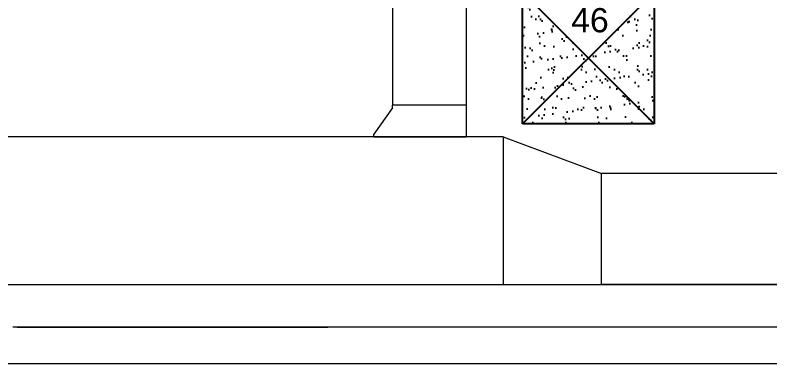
# Model space of a CAD drawing. Extents: x -57174 to 10055, y -18330 to 89882.
# Drawn here: x -37840 to -34774, y 65596 to 67014 of the extents above; entities that cross this region are included whole.
import ezdxf
from ezdxf.enums import TextEntityAlignment as Align

# ---------------------------------------------------------------- set-up
doc = ezdxf.new("R2010")
doc.units = 0
doc.header["$LTSCALE"] = 50
doc.header["$MEASUREMENT"] = 0
doc.layers.get('0').update_dxf_attribs({"color": 8, "linetype": 'CONTINUOUS'})
for name, color, linetype in [('DIFF SUPPLY', 1, 'CONTINUOUS'), ('duct return', 4, 'CONTINUOUS'), ('WALL', 8, 'CONTINUOUS'), ('XREF-ARCH', 8, 'CONTINUOUS')]:
    doc.layers.add(name, color=color, linetype=linetype)
doc.styles.add('STYLE1', font='arial.ttf')

# ---------------------------------------------------------------- blocks, each defined once
blk = doc.blocks.new('12')
h = blk.add_hatch()
h.set_pattern_fill('AR-SAND', color=256, scale=43.045977, style=0)
h.set_pattern_definition([(37.5, (34246.76, 4040.09), (-2.71161, 82.942012), [0, -65.429885, 0, -73.17816, 0, -69.949713]), (7.5, (34246.76, 4040.09), (76.18177, 121.482035), [0, -35.2977, 0, -58.972988, 0, -22.599138]), (327.5, (34193.81, 4040.09), (134.05128, 0.2436), [0, -21.52299, 0, -77.48276, 0, -101.158046]), (317.5, (34193.81, 4040.09), (129.40166, 37.7804), [0, -10.761494, 0, -50.794253, 0, -58.11207])])
h.paths.add_polyline_path([(-36234.1, 134727.4), (-35966.6, 134994.9), (-36234.1, 135262.4)])
h.paths.add_polyline_path([(-35966.6, 134994.9), (-36234.1, 134727.4), (-35699.1, 134727.4)])
h.paths.add_polyline_path([(-35699.1, 135262.4), (-35966.6, 134994.9), (-35699.1, 134727.4)])
for p, q in [((-36234.1, 135262.4), (-35699.1, 135262.4)), ((-36234.1, 134727.4), (-36234.1, 135262.4)), ((-35699.1, 135262.4), (-36234.1, 134727.4)), ((-36234.1, 135262.4), (-35699.1, 134727.4)), ((-35699.1, 135262.4), (-35699.1, 134727.4)), ((-35699.1, 134727.4), (-36234.1, 134727.4))]:
    blk.add_line(p, q)
at = {"style": 'STYLE1'}
blk.add_text('46', height=98.39, dxfattribs=at).set_placement((-35960.6, 135099, 0), align=Align.CENTER)
blk = doc.blocks.new('PLAN')
at = {"layer": 'WALL', "lineweight": 0}
for p, q in [((11750, 5400), (2550, 5400)), ((3829.6, 5400), (2550, 5400)), ((2567.7, 5400), (3829.6, 5400)), ((11750, 5250), (200, 5250))]:
    blk.add_line(p, q, dxfattribs=at)

msp = doc.modelspace()

# ---------------------------------------------------------------- linework, layer by layer
at = {"layer": 'duct return', "lineweight": 0}
for p, q in [((-36307.5, 70361.9), (-36307.5, 66647.4)), ((-36007.5, 70361.9), (-36007.5, 66647.4)), ((-35857.5, 66519.4), (-40451.5, 66519.4)), ((-35857.5, 66519.4), (-35857.5, 65919.4)), ((-35857.5, 66519.4), (-35457.5, 66369.4)), ((-30224.2, 66369.4, 3000), (-35457.5, 66369.4, 3000)), ((-35457.5, 65919.4), (-35457.5, 66369.4)), ((-40451.5, 65919.4), (-33419.5, 65919.4)), ((-30224.2, 65919.4, 3000), (-35457.5, 65919.4, 3000))]:
    msp.add_line(p, q, dxfattribs=at)
at = {"layer": 'duct return', "lineweight": 0, "elevation": 3216.1, "flags": 128}
for points in [[(-36007.7, 66647.4), (-36307.4, 66647.4)], [(-36307.4, 66637.4), (-36307.4, 66647.4)], [(-36007.7, 66647.4), (-36007.7, 66519.4)], [(-36307.4, 66637.4), (-36382.4, 66529.4)], [(-36382.4, 66519.4), (-36382.4, 66529.4)], [(-36382.4, 66519.4), (-36007.7, 66519.4)]]:
    msp.add_lwpolyline(points, dxfattribs=at)

# ---------------------------------------------------------------- block references
at = {"layer": 'DIFF SUPPLY', "lineweight": 0}
msp.add_blockref('12', (455.4, -68155.2, 3003.8), dxfattribs=at)
at = {"layer": 'XREF-ARCH', "lineweight": 0}
msp.add_blockref('PLAN', (-40398.6, 60346), dxfattribs=at)

doc.saveas('drawing.dxf')
